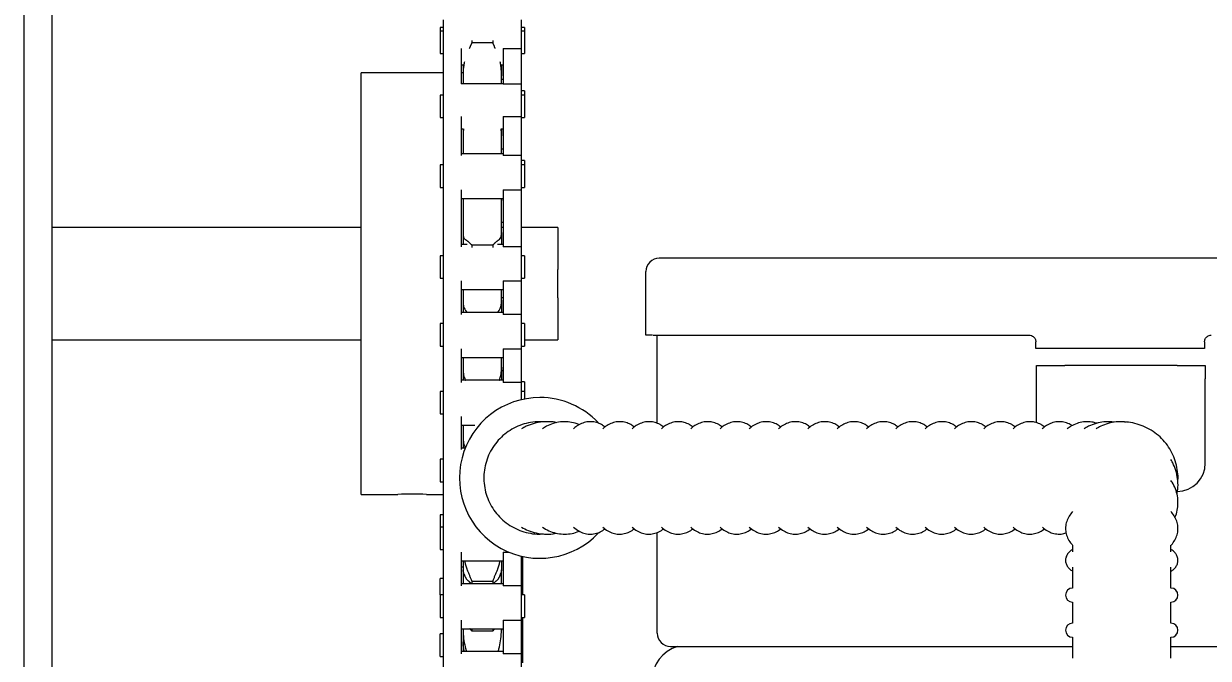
# Model space of a CAD drawing. Header units: inches. Extents: x 2.1 to 23.7, y 8.4 to 18.5.
# Drawn here: x 5.428 to 8.94, y 13.083 to 14.965 of the extents above; entities that cross this region are included whole.
import ezdxf

# ---------------------------------------------------------------- set-up
doc = ezdxf.new("R2010")
doc.units = ezdxf.units.IN
doc.header["$MEASUREMENT"] = 0
doc.header["$PDSIZE"] = -1
doc.layers.add('DIM', color=1, linetype='Continuous')
doc.styles.add('SLDTEXTSTYLE0', font='ARIAL.TTF', dxfattribs={"width": 0.7})
doc.dimstyles.new('SLDDIMSTYLE0', dxfattribs={"dimtxt": 0.15, "dimasz": 0.15, "dimexe": 0, "dimexo": 0.0625, "dimgap": 0.0375, "dimtad": 0, "dimtih": 1, "dimtoh": 1, "dimdec": 3, "dimlfac": 3, "dimrnd": 1e-09, "dimzin": 12, "dimdsep": 46, "dimtxsty": 'SLDTEXTSTYLE0', "dimsah": 1, "dimcen": 0.09, "dimadec": 0, "dimazin": 0, "dimtfac": 1, "dimtdec": 3, "dimtofl": 0, "dimtmove": 0, "dimatfit": 3, "dimfxl": 0, "dimtolj": 1, "dimtzin": 12, "dimarcsym": 0})

# ---------------------------------------------------------------- blocks, each defined once
blk = doc.blocks.new('*D11')
at = {"color": 0, "linetype": 'ByBlock', "lineweight": -2}
for p, q in [((5.5116, 17.2565), (5.5116, 18.069)), ((5.6616, 18.069), (7.6176, 18.069)), ((10.9422, 18.069), (8.9862, 18.069)), ((11.0922, 11.6122), (11.0922, 18.069))]:
    blk.add_line(p, q, dxfattribs=at)
at = {"color": 0, "linetype": 'ByBlock'}
for points in [[(5.5116, 18.069), (5.6616, 18.094), (5.6616, 18.044)], [(11.0922, 18.069), (10.9422, 18.094), (10.9422, 18.044)]]:
    blk.add_solid(points, dxfattribs=at)
at = {"layer": 'DEFPOINTS', "color": 0, "linetype": 'ByBlock'}
for p in [(5.5116, 17.194), (11.0922, 11.5497)]:
    blk.add_point(p, dxfattribs=at)
at = {"color": 0, "linetype": 'ByBlock', "insert": (8.3019, 18.069), "char_height": 0.15, "attachment_point": 5, "style": 'SLDTEXTSTYLE0'}
blk.add_mtext('16 3/4\\POVERALL LENGTH', dxfattribs=at)

msp = doc.modelspace()

# ---------------------------------------------------------------- linework, layer by layer
at = {"color": 7, "linetype": 'Continuous', "lineweight": 15}
for p, q in [((5.428224, 17.194033), (5.428224, 10.527366)), ((5.511558, 17.194033), (5.511558, 10.527366)), ((6.671558, 14.976255), (6.671558, 14.937282)), ((6.903224, 14.976246), (6.903224, 14.891168)), ((6.662391, 14.953848), (6.662391, 14.942922)), ((6.662391, 14.942922), (6.662391, 14.923435)), ((6.671558, 14.937282), (6.671558, 14.891168)), ((6.912391, 14.953848), (6.912391, 14.942922)), ((6.912391, 14.942922), (6.912391, 14.923435)), ((6.662391, 14.923435), (6.662391, 14.876255)), ((6.671558, 14.891168), (6.671558, 14.786857)), ((6.724891, 14.891168), (6.724891, 14.786857)), ((6.756641, 14.915339), (6.756641, 14.907958)), ((6.818891, 14.907958), (6.756641, 14.907958)), ((6.818891, 14.915339), (6.818891, 14.907958)), ((6.849891, 14.891168), (6.903224, 14.891168)), ((6.849891, 14.891168), (6.849891, 14.785504)), ((6.903224, 14.891168), (6.903224, 14.785504)), ((6.912391, 14.923435), (6.912391, 14.876255)), ((6.730641, 14.842922), (6.730641, 14.80999)), ((6.844891, 14.842922), (6.844891, 14.80999)), ((6.428224, 13.569033), (6.428224, 14.819033)), ((6.671558, 14.785504), (6.671558, 14.736221)), ((6.730641, 14.80999), (6.730641, 14.786857)), ((6.844891, 14.786857), (6.844891, 14.80999)), ((6.903224, 14.785504), (6.849891, 14.785504)), ((6.903224, 14.785504), (6.903224, 14.690265)), ((6.662391, 14.753524), (6.662391, 14.728206)), ((6.912391, 14.765773), (6.912391, 14.753524)), ((6.912391, 14.753524), (6.912391, 14.728206)), ((6.662391, 14.728206), (6.662391, 14.686857)), ((6.671558, 14.736221), (6.671558, 14.690265)), ((6.912391, 14.728206), (6.912391, 14.686857)), ((6.671558, 14.690265), (6.671558, 14.57461)), ((6.724891, 14.690265), (6.724891, 14.57461)), ((6.849891, 14.690265), (6.849891, 14.57461)), ((6.849891, 14.690265), (6.903224, 14.690265)), ((6.903224, 14.690265), (6.903224, 14.57461)), ((6.730641, 14.653524), (6.730641, 14.632175)), ((6.844891, 14.653524), (6.844891, 14.632175)), ((6.730641, 14.632175), (6.730641, 14.579549)), ((6.844891, 14.579549), (6.844891, 14.632175)), ((6.671558, 14.57461), (6.671558, 14.516699)), ((6.903224, 14.57461), (6.849891, 14.57461)), ((6.903224, 14.57461), (6.903224, 14.472531)), ((6.662391, 14.546216), (6.662391, 14.514791)), ((6.912391, 14.559368), (6.912391, 14.546216)), ((6.912391, 14.546216), (6.912391, 14.514791)), ((6.662391, 14.514791), (6.662391, 14.479549)), ((6.671558, 14.516699), (6.671558, 14.472531)), ((6.912391, 14.514791), (6.912391, 14.479549)), ((6.671558, 14.472531), (6.671558, 14.303633)), ((6.724891, 14.472531), (6.724891, 14.303633)), ((6.849891, 14.472531), (6.849891, 14.303633)), ((6.849891, 14.472531), (6.903224, 14.472531)), ((6.903224, 14.472531), (6.903224, 14.303633)), ((6.730641, 14.446216), (6.730641, 14.441048)), ((6.730641, 14.441048), (6.730641, 14.345752)), ((6.844891, 14.446216), (6.844891, 14.441048)), ((6.844891, 14.345752), (6.844891, 14.441048)), ((6.730641, 14.345752), (6.730641, 14.310062)), ((6.844891, 14.345752), (6.844891, 14.310062)), ((7.011558, 14.360699), (7.011558, 14.235699)), ((6.671558, 14.303633), (6.671558, 14.202347)), ((6.756641, 14.309126), (6.756641, 14.301159)), ((6.756641, 14.309126), (6.818891, 14.309126)), ((6.818891, 14.309126), (6.818891, 14.301159)), ((6.903224, 14.303633), (6.849891, 14.303633)), ((6.903224, 14.303633), (6.903224, 14.202347)), ((6.662391, 14.276729), (6.662391, 14.210062)), ((6.912391, 14.276729), (6.912391, 14.210062)), ((10.04513, 14.269699), (7.312497, 14.269699)), ((7.011558, 14.152366), (7.011558, 14.235699)), ((7.272563, 14.041433), (7.272563, 14.229766)), ((6.671558, 14.202347), (6.671558, 14.10252)), ((6.724891, 14.202347), (6.724891, 14.10252)), ((6.849891, 14.202347), (6.849891, 14.10252)), ((6.849891, 14.202347), (6.903224, 14.202347)), ((6.903224, 14.202347), (6.903224, 14.10252)), ((6.730641, 14.176729), (6.730641, 14.145649)), ((6.844891, 14.145649), (6.844891, 14.176729)), ((6.849891, 14.152366), (6.844891, 14.152366)), ((7.011558, 14.152366), (7.011558, 14.027366)), ((6.730641, 14.145649), (6.730641, 14.108949)), ((6.844891, 14.145649), (6.844891, 14.108949)), ((6.671558, 14.10252), (6.671558, 14.001233)), ((6.903224, 14.10252), (6.849891, 14.10252)), ((6.903224, 14.10252), (6.903224, 14.001233)), ((6.662391, 14.075616), (6.662391, 14.008949)), ((6.912391, 14.075616), (6.912391, 14.008949)), ((7.292497, 14.041433), (7.272563, 14.041433)), ((7.294163, 14.041433), (8.408814, 14.041433)), ((7.306091, 13.77977), (7.306091, 14.041433)), ((8.428814, 14.001499), (8.428814, 14.021433)), ((8.928814, 14.021433), (8.928814, 14.001499)), ((6.671558, 14.001233), (6.671558, 13.901407)), ((6.724891, 14.001233), (6.724891, 13.901407)), ((6.849891, 14.001233), (6.849891, 13.901407)), ((6.849891, 14.001233), (6.903224, 14.001233)), ((6.903224, 14.001233), (6.903224, 13.901407)), ((8.512147, 14.001499), (8.428814, 14.001499)), ((8.84548, 14.001499), (8.512147, 14.001499)), ((8.928814, 14.001499), (8.84548, 14.001499)), ((6.730641, 13.975616), (6.730641, 13.947017)), ((6.730641, 13.947017), (6.730641, 13.907836)), ((6.844891, 13.947017), (6.844891, 13.975616)), ((6.844891, 13.947017), (6.844891, 13.907836)), ((8.431091, 13.911633), (8.431091, 13.951499)), ((8.431091, 13.951499), (8.514424, 13.951499)), ((8.847758, 13.951499), (8.514424, 13.951499)), ((8.847758, 13.951499), (8.931091, 13.951499)), ((8.931091, 13.951499), (8.931091, 13.911633)), ((8.431091, 13.891633), (8.431091, 13.911633)), ((8.931091, 13.891633), (8.931091, 13.911633)), ((6.662391, 13.874503), (6.662391, 13.807836)), ((6.671558, 13.901407), (6.671558, 13.80012)), ((6.903224, 13.901407), (6.849891, 13.901407)), ((6.903224, 13.901407), (6.903224, 13.850019)), ((6.912391, 13.902705), (6.912391, 13.874503)), ((6.912391, 13.874503), (6.912391, 13.852012)), ((8.431091, 13.781499), (8.431091, 13.891633)), ((8.931091, 13.661633), (8.931091, 13.891633)), ((6.671558, 13.80012), (6.671558, 13.700294)), ((6.724891, 13.80012), (6.724891, 13.702547)), ((6.730641, 13.774503), (6.730641, 13.75589)), ((6.730641, 13.75589), (6.730641, 13.706723)), ((6.671558, 13.700294), (6.671558, 13.599007)), ((6.662391, 13.673389), (6.662391, 13.606723)), ((6.671558, 13.599007), (6.671558, 13.49918)), ((6.662391, 13.508507), (6.662391, 13.472276)), ((6.671558, 13.49918), (6.671558, 13.397894)), ((6.662391, 13.472276), (6.662391, 13.40561)), ((7.306091, 13.158099), (7.306091, 13.456542)), ((8.537591, 13.419021), (8.537591, 13.398865)), ((8.829257, 13.398607), (8.829257, 13.418616)), ((6.671558, 13.397894), (6.671558, 13.298067)), ((6.724891, 13.397894), (6.724891, 13.298067)), ((6.849891, 13.397894), (6.867413, 13.397894)), ((6.849891, 13.397894), (6.849891, 13.298067)), ((6.903224, 13.386313), (6.903224, 13.298067)), ((6.730641, 13.372276), (6.730641, 13.345629)), ((6.730641, 13.345629), (6.730641, 13.304496)), ((6.844891, 13.372276), (6.844891, 13.345629)), ((6.844891, 13.304496), (6.844891, 13.345629)), ((8.537591, 13.353598), (8.537591, 13.291711)), ((8.829257, 13.2916), (8.829257, 13.353453)), ((6.662391, 13.301035), (6.662391, 13.320133)), ((6.756641, 13.312117), (6.818891, 13.312117)), ((6.756641, 13.312117), (6.756641, 13.303774)), ((6.818891, 13.312117), (6.818891, 13.303774)), ((6.662391, 13.271163), (6.662391, 13.301035)), ((6.671558, 13.298067), (6.671558, 13.196781)), ((6.903224, 13.298067), (6.849891, 13.298067)), ((6.903224, 13.298067), (6.903224, 13.196781)), ((6.662391, 13.271163), (6.662391, 13.204496)), ((6.912391, 13.271163), (6.912391, 13.204496)), ((6.671558, 13.196781), (6.671558, 13.096954)), ((6.724891, 13.196781), (6.724891, 13.096954)), ((6.730641, 13.171163), (6.730641, 13.131709)), ((6.756641, 13.170923), (6.756641, 13.164156)), ((6.756641, 13.170923), (6.818891, 13.170923)), ((6.818891, 13.170923), (6.818891, 13.164156)), ((6.844891, 13.171163), (6.844891, 13.166415)), ((6.849891, 13.196781), (6.849891, 13.096954)), ((6.849891, 13.196781), (6.903224, 13.196781)), ((6.903224, 13.196781), (6.903224, 13.096954)), ((6.662391, 13.136532), (6.662391, 13.155629)), ((6.662391, 13.088962), (6.662391, 13.136532)), ((6.818891, 13.164156), (6.756641, 13.164156)), ((6.730641, 13.131709), (6.730641, 13.103383)), ((7.346024, 13.118166), (8.537591, 13.118166)), ((8.829257, 13.118166), (10.016158, 13.118166)), ((6.671558, 13.096954), (6.671558, 12.995668)), ((6.903224, 13.096954), (6.849891, 13.096954)), ((6.903224, 13.096954), (6.903224, 12.995668))]:
    msp.add_line(p, q, dxfattribs=at)
for centre, radius, start, end in [((7.312497, 14.229766), 0.039933, 90, 180), ((6.958424, 13.618166), 0.238333, 90, 316.761566), ((6.958424, 13.618166), 0.238333, 43.4383, 90), ((8.847758, 13.661633), 0.083333, 270, 0), ((6.579433, 12.944916), 0.625584, 86.074043, 93.877725), ((8.537591, 13.270797), 0.020833, 90, 270), ((8.829258, 13.270797), 0.020833, 270, 90), ((8.537591, 13.16663), 0.020833, 90, 270), ((8.829258, 13.16663), 0.020833, 270, 90), ((7.346024, 13.158099), 0.039933, 180, 270), ((7.395341, 13.017983), 0.104333, 106.214378, 180.000072)]:
    msp.add_arc(centre, radius, start, end, dxfattribs=at)
for points in [[(6.671558, 14.953848), (6.662391, 14.953848)], [(6.671558, 14.942922), (6.662391, 14.942922)], [(6.912391, 14.953848), (6.903224, 14.953848)], [(6.912391, 14.942922), (6.903224, 14.942922)], [(6.756641, 14.907958), (6.749296, 14.891876)], [(6.826235, 14.891876), (6.818891, 14.907958)], [(6.662391, 14.876255), (6.671558, 14.876255)], [(6.903224, 14.876255), (6.912391, 14.876255)], [(6.724891, 14.842922), (6.730793, 14.842922)], [(6.844739, 14.842922), (6.849891, 14.842922)], [(6.671558, 14.819033), (6.428224, 14.819033)], [(6.730641, 14.819033), (6.724891, 14.819033)], [(6.849891, 14.786857), (6.724891, 14.786857)], [(6.730752, 14.818357), (6.730641, 14.80999)], [(6.844891, 14.80999), (6.84478, 14.818357)], [(6.849891, 14.799107), (6.844891, 14.799107)], [(6.671558, 14.753524), (6.662391, 14.753524)], [(6.912391, 14.765773), (6.903224, 14.765773)], [(6.912391, 14.753524), (6.903224, 14.753524)], [(6.662391, 14.686857), (6.671558, 14.686857)], [(6.903224, 14.686857), (6.912391, 14.686857)], [(6.724891, 14.653524), (6.731385, 14.653524)], [(6.731984, 14.653524), (6.730752, 14.6399)], [(6.84478, 14.6399), (6.843576, 14.653524)], [(6.844147, 14.653524), (6.849891, 14.653524)], [(6.730752, 14.6399), (6.730641, 14.632175)], [(6.844891, 14.632175), (6.84478, 14.6399)], [(6.849891, 14.579549), (6.724891, 14.579549)], [(6.849891, 14.592701), (6.844891, 14.592701)], [(6.671558, 14.546216), (6.662391, 14.546216)], [(6.912391, 14.559368), (6.903224, 14.559368)], [(6.912391, 14.546216), (6.903224, 14.546216)], [(6.662391, 14.479549), (6.671558, 14.479549)], [(6.903224, 14.479549), (6.912391, 14.479549)], [(6.724891, 14.446216), (6.849891, 14.446216)], [(6.730752, 14.447895), (6.730641, 14.441048)], [(6.844891, 14.441048), (6.84478, 14.447895)], [(6.849891, 14.375051), (6.844891, 14.375051)], [(6.428224, 14.360699), (5.511558, 14.360699)], [(6.730641, 14.345752), (6.730752, 14.341253)], [(6.84478, 14.341253), (6.844891, 14.345752)], [(6.849891, 14.360699), (6.844891, 14.360699)], [(7.011558, 14.360699), (6.903224, 14.360699)], [(6.74258, 14.310062), (6.724891, 14.310062)], [(6.736862, 14.325492), (6.74206, 14.322153)], [(6.74206, 14.322153), (6.756641, 14.309126)], [(6.818891, 14.309126), (6.833471, 14.322153)], [(6.849891, 14.310062), (6.832952, 14.310062)], [(6.833471, 14.322153), (6.838669, 14.325492)], [(6.671558, 14.276729), (6.662391, 14.276729)], [(6.912391, 14.276729), (6.903224, 14.276729)], [(6.662391, 14.210062), (6.671558, 14.210062)], [(6.903224, 14.210062), (6.912391, 14.210062)], [(6.724891, 14.176729), (6.849891, 14.176729)], [(6.730641, 14.145649), (6.730752, 14.139889)], [(6.84478, 14.139889), (6.844891, 14.145649)], [(6.849891, 14.108949), (6.724891, 14.108949)], [(6.736862, 14.116162), (6.74206, 14.109658)], [(6.833471, 14.109658), (6.838669, 14.116162)], [(6.671558, 14.075616), (6.662391, 14.075616)], [(6.912391, 14.075616), (6.903224, 14.075616)], [(5.511558, 14.027366), (6.428224, 14.027366)], [(6.912391, 14.027366), (7.011558, 14.027366)], [(6.662391, 14.008949), (6.671558, 14.008949)], [(6.903224, 14.008949), (6.912391, 14.008949)], [(6.724891, 13.975616), (6.849891, 13.975616)], [(6.730641, 13.947017), (6.730752, 13.940171)], [(6.84478, 13.940171), (6.844891, 13.947017)], [(6.849891, 13.907836), (6.724891, 13.907836)], [(6.736862, 13.909197), (6.73761, 13.907836)], [(6.837922, 13.907836), (6.838669, 13.909197)], [(6.849891, 13.936038), (6.844891, 13.936038)], [(6.671558, 13.874503), (6.662391, 13.874503)], [(6.912391, 13.902705), (6.903224, 13.902705)], [(6.912391, 13.874503), (6.903224, 13.874503)], [(6.662391, 13.807836), (6.671558, 13.807836)], [(6.724891, 13.774503), (6.765527, 13.774503)], [(6.730641, 13.75589), (6.730752, 13.748166)], [(6.737154, 13.706723), (6.724891, 13.706723)], [(6.671558, 13.673389), (6.662391, 13.673389)], [(6.662391, 13.606723), (6.671558, 13.606723)], [(6.428224, 13.569033), (6.537127, 13.569033)], [(6.622266, 13.569033), (6.671558, 13.569033)], [(6.671558, 13.508507), (6.662391, 13.508507)], [(6.671558, 13.472276), (6.662391, 13.472276)], [(6.662391, 13.40561), (6.671558, 13.40561)], [(6.908057, 13.271163), (6.908057, 13.385215)], [(6.724891, 13.372276), (6.849891, 13.372276)], [(6.730641, 13.353466), (6.724891, 13.353466)], [(6.730752, 13.344153), (6.730641, 13.345629)], [(6.735248, 13.372276), (6.736862, 13.363888)], [(6.736862, 13.363888), (6.74206, 13.347557)], [(6.74206, 13.347557), (6.756641, 13.312117)], [(6.818891, 13.312117), (6.833471, 13.347557)], [(6.833471, 13.347557), (6.838669, 13.363888)], [(6.838669, 13.363888), (6.840302, 13.372276)], [(6.844891, 13.345629), (6.84478, 13.344153)], [(6.671558, 13.320133), (6.662391, 13.320133)], [(6.74206, 13.316506), (6.736862, 13.325851)], [(6.756641, 13.303774), (6.74206, 13.316506)], [(6.833471, 13.316506), (6.818891, 13.303774)], [(6.838669, 13.325851), (6.833471, 13.316506)], [(6.849891, 13.304496), (6.724891, 13.304496)], [(6.671558, 13.271163), (6.662391, 13.271163)], [(6.912391, 13.271163), (6.903224, 13.271163)], [(8.537591, 13.249963), (8.537591, 13.187463)], [(8.829257, 13.187463), (8.829257, 13.249963)], [(6.662391, 13.204496), (6.671558, 13.204496)], [(6.903224, 13.204496), (6.912391, 13.204496)], [(6.908057, 13.07005), (6.908057, 13.204496)], [(6.724891, 13.171163), (6.849891, 13.171163)], [(6.730697, 13.171163), (6.730752, 13.166814)], [(6.756641, 13.164156), (6.751175, 13.171163)], [(6.824356, 13.171163), (6.818891, 13.164156)], [(6.84478, 13.166814), (6.844835, 13.171163)], [(6.671558, 13.155629), (6.662391, 13.155629)], [(8.537591, 13.145797), (8.537591, 13.083297)], [(8.829257, 13.083297), (8.829257, 13.145797)], [(6.849891, 13.103383), (6.724891, 13.103383)], [(6.730752, 13.127328), (6.730641, 13.131709)], [(6.736862, 13.117016), (6.740684, 13.103383)], [(6.834848, 13.103383), (6.838669, 13.117016)], [(6.662391, 13.088962), (6.671558, 13.088962)]]:
    msp.add_open_spline(points, degree=1, dxfattribs=at)
for points, knots in [([(6.734658, 14.852407), (6.733903, 14.848652), (6.731759, 14.838004), (6.731148, 14.826078), (6.730752, 14.818357)], [0, 0, 0, 0, 0.352604, 1, 1, 1, 1]), ([(6.84478, 14.818357), (6.844401, 14.825848), (6.843799, 14.83778), (6.841667, 14.848439), (6.840874, 14.852407)], [0, 0, 0, 0, 0.62781504, 1, 1, 1, 1]), ([(6.730752, 14.341253), (6.731126, 14.337801), (6.731885, 14.330792), (6.735186, 14.327276), (6.736862, 14.325492)], [0, 0, 0, 0, 0.49243929, 1, 1, 1, 1]), ([(6.838669, 14.325492), (6.840302, 14.327213), (6.843619, 14.330709), (6.844389, 14.337702), (6.84478, 14.341253)], [0, 0, 0, 0, 0.49222606, 1, 1, 1, 1]), ([(6.730752, 14.139889), (6.731126, 14.135179), (6.731885, 14.125614), (6.735186, 14.119344), (6.736862, 14.116162)], [0, 0, 0, 0, 0.49243813, 1, 1, 1, 1]), ([(6.838669, 14.116162), (6.840302, 14.119239), (6.843619, 14.12549), (6.844389, 14.13504), (6.84478, 14.139889)], [0, 0, 0, 0, 0.49222729, 1, 1, 1, 1]), ([(8.408814, 14.041433), (8.411042, 14.041216), (8.415501, 14.040782), (8.421375, 14.037433), (8.425544, 14.032877), (8.427747, 14.028316), (8.428638, 14.024662), (8.428827, 14.021988), (8.428818, 14.021623), (8.428814, 14.021433)], [0, 0, 0, 0, 0.156883278, 0.313933511, 0.464528475, 0.594629694, 0.717352651, 0.852298594, 1, 1, 1, 1]), ([(8.928814, 14.021433), (8.928808, 14.02165), (8.928796, 14.022084), (8.929064, 14.025432), (8.930485, 14.029988), (8.933404, 14.034549), (8.937489, 14.038203), (8.942703, 14.040877), (8.946716, 14.041242), (8.948814, 14.041433)], [0, 0, 0, 0, 0.15688228, 0.31393153, 0.46452556, 0.59462362, 0.71734581, 0.85229492, 1, 1, 1, 1]), ([(6.730752, 13.940171), (6.731126, 13.934345), (6.731885, 13.922516), (6.735186, 13.913681), (6.736862, 13.909197)], [0, 0, 0, 0, 0.49243949, 1, 1, 1, 1]), ([(6.838669, 13.909197), (6.840302, 13.913537), (6.843619, 13.922353), (6.844389, 13.93417), (6.84478, 13.940171)], [0, 0, 0, 0, 0.492226783, 1, 1, 1, 1]), ([(6.958838, 13.784833), (6.953933, 13.784702), (6.940281, 13.784339), (6.918092, 13.780443), (6.893117, 13.772061), (6.869767, 13.759792), (6.848633, 13.744015), (6.83024, 13.725105), (6.815045, 13.703536), (6.803426, 13.679843), (6.795672, 13.654615), (6.791977, 13.62848), (6.792433, 13.602089), (6.797027, 13.576096), (6.805647, 13.55115), (6.818078, 13.527871), (6.834011, 13.506839), (6.853049, 13.488573), (6.874717, 13.473542), (6.89848, 13.46207), (6.923737, 13.454627), (6.947405, 13.451076), (6.962416, 13.451879), (6.968672, 13.452214)], [0, 0, 0, 0, 0.027635342, 0.076918651, 0.126237041, 0.175555612, 0.224875119, 0.274195922, 0.323518275, 0.372842363, 0.422168103, 0.47149524, 0.520823596, 0.570152629, 0.619481667, 0.668810232, 0.718137826, 0.767463997, 0.816788614, 0.866111578, 0.91543306, 0.964752962, 1, 1, 1, 1]), ([(6.980068, 13.784833), (6.975395, 13.7847), (6.962462, 13.784333), (6.941479, 13.780413), (6.920751, 13.773031), (6.908571, 13.766713), (6.903947, 13.763999)], [0, 0, 0, 0, 0.026833258, 0.074259086, 0.121711446, 0.152102726, 0.152102726, 0.152102726, 0.152102726]), ([(6.969246, 13.784321), (6.968324, 13.784445), (6.964876, 13.78491), (6.961391, 13.784865), (6.958838, 13.784833)], [0, 0, 0, 0, 0.26735532, 1, 1, 1, 1]), ([(7.031489, 13.784833), (7.027349, 13.784692), (7.016111, 13.784311), (6.997992, 13.78031), (6.98032, 13.772932), (6.969992, 13.766674), (6.966083, 13.763999)], [0, 0, 0, 0, 0.026018608, 0.070632032, 0.115293704, 0.143823832, 0.143823832, 0.143823832, 0.143823832]), ([(7.008989, 13.781987), (7.008982, 13.781989), (7.001404, 13.784145), (6.991584, 13.784643), (6.981913, 13.784802), (6.980068, 13.784833)], [0, 0, 0, 0, 0.00073451, 0.80938331, 1, 1, 1, 1]), ([(7.075191, 13.775717), (7.074666, 13.775992), (7.067561, 13.779727), (7.052794, 13.783406), (7.038535, 13.784361), (7.031489, 13.784833)], [0, 0, 0, 0, 0.03875953, 0.52503291, 1, 1, 1, 1]), ([(7.108121, 13.784833), (7.10464, 13.784666), (7.0957, 13.784239), (7.081631, 13.779992), (7.0685, 13.772669), (7.060962, 13.766608), (7.058088, 13.763999)], [0, 0, 0, 0, 0.0260594, 0.06692848, 0.108154479, 0.135166083, 0.135166083, 0.135166083, 0.135166083]), ([(7.15148, 13.76909), (7.148067, 13.771621), (7.140142, 13.777499), (7.12624, 13.782847), (7.114948, 13.784754), (7.108928, 13.784823), (7.108121, 13.784833)], [0, 0, 0, 0, 0.26220886, 0.60890588, 0.947542, 1, 1, 1, 1]), ([(7.194986, 13.784833), (7.191505, 13.784666), (7.182564, 13.784239), (7.168496, 13.779992), (7.155365, 13.772669), (7.147827, 13.766608), (7.144953, 13.763999)], [0, 0, 0, 0, 0.026059411, 0.066928993, 0.108154429, 0.135165865, 0.135165865, 0.135165865, 0.135165865]), ([(7.238345, 13.76909), (7.234932, 13.771621), (7.227007, 13.777499), (7.213105, 13.782847), (7.201813, 13.784754), (7.195793, 13.784823), (7.194986, 13.784833)], [0, 0, 0, 0, 0.262210166, 0.608906574, 0.947542091, 1, 1, 1, 1]), ([(7.281851, 13.784833), (7.27837, 13.784666), (7.26943, 13.784239), (7.255361, 13.779992), (7.24223, 13.772669), (7.234692, 13.766608), (7.231818, 13.763999)], [0, 0, 0, 0, 0.026058931, 0.066928525, 0.108153973, 0.13516559, 0.13516559, 0.13516559, 0.13516559]), ([(7.32521, 13.76909), (7.321797, 13.771621), (7.313872, 13.777499), (7.29997, 13.782847), (7.288678, 13.784754), (7.282658, 13.784823), (7.281851, 13.784833)], [0, 0, 0, 0, 0.26220775, 0.608903306, 0.947542219, 1, 1, 1, 1]), ([(7.368716, 13.784833), (7.365235, 13.784666), (7.356295, 13.784239), (7.342226, 13.779992), (7.329095, 13.772669), (7.321558, 13.766608), (7.318683, 13.763999)], [0, 0, 0, 0, 0.026059406, 0.066928495, 0.108153923, 0.135165533, 0.135165533, 0.135165533, 0.135165533]), ([(7.412075, 13.76909), (7.408663, 13.771621), (7.400737, 13.777499), (7.386835, 13.782847), (7.375543, 13.784754), (7.369523, 13.784823), (7.368716, 13.784833)], [0, 0, 0, 0, 0.26220886, 0.60890588, 0.947542, 1, 1, 1, 1]), ([(7.455581, 13.784833), (7.4521, 13.784666), (7.44316, 13.784239), (7.429091, 13.779992), (7.41596, 13.772669), (7.408423, 13.766608), (7.405548, 13.763999)], [0, 0, 0, 0, 0.026059404, 0.066928489, 0.108154388, 0.135165913, 0.135165913, 0.135165913, 0.135165913]), ([(7.498941, 13.76909), (7.495528, 13.771621), (7.487602, 13.777499), (7.4737, 13.782847), (7.462408, 13.784754), (7.456388, 13.784823), (7.455581, 13.784833)], [0, 0, 0, 0, 0.262210166, 0.608906574, 0.947542091, 1, 1, 1, 1]), ([(7.542446, 13.784833), (7.538965, 13.784666), (7.530025, 13.784239), (7.515957, 13.779992), (7.502825, 13.772669), (7.495288, 13.766608), (7.492413, 13.763999)], [0, 0, 0, 0, 0.026059408, 0.066928986, 0.108154417, 0.135166004, 0.135166004, 0.135166004, 0.135166004]), ([(7.585806, 13.76909), (7.582393, 13.771621), (7.574467, 13.777499), (7.560566, 13.782847), (7.549273, 13.784754), (7.543254, 13.784823), (7.542446, 13.784833)], [0, 0, 0, 0, 0.26220886, 0.60890588, 0.947542, 1, 1, 1, 1]), ([(7.629311, 13.784833), (7.62583, 13.784666), (7.61689, 13.784239), (7.602822, 13.779992), (7.589691, 13.772669), (7.582153, 13.766608), (7.579278, 13.763999)], [0, 0, 0, 0, 0.026059651, 0.066928523, 0.108153964, 0.135165586, 0.135165586, 0.135165586, 0.135165586]), ([(7.672671, 13.76909), (7.669258, 13.771621), (7.661332, 13.777499), (7.647431, 13.782847), (7.636139, 13.784754), (7.630119, 13.784823), (7.629311, 13.784833)], [0, 0, 0, 0, 0.26220775, 0.608903306, 0.947542219, 1, 1, 1, 1]), ([(7.716176, 13.784833), (7.712695, 13.784666), (7.703755, 13.784239), (7.689686, 13.779992), (7.676556, 13.77267), (7.669018, 13.766608), (7.666144, 13.763999)], [0, 0, 0, 0, 0.026059414, 0.066928514, 0.108154428, 0.135165594, 0.135165594, 0.135165594, 0.135165594]), ([(7.759536, 13.76909), (7.756123, 13.771621), (7.748197, 13.777499), (7.734296, 13.782847), (7.723004, 13.784754), (7.716984, 13.784823), (7.716176, 13.784833)], [0, 0, 0, 0, 0.262210166, 0.608906574, 0.947542091, 1, 1, 1, 1]), ([(7.803041, 13.784833), (7.799561, 13.784666), (7.79062, 13.784239), (7.776552, 13.779992), (7.763421, 13.772669), (7.755883, 13.766608), (7.753009, 13.763999)], [0, 0, 0, 0, 0.026059409, 0.066928503, 0.108154411, 0.135166027, 0.135166027, 0.135166027, 0.135166027]), ([(7.846401, 13.76909), (7.842988, 13.771621), (7.835063, 13.777499), (7.821161, 13.782847), (7.809869, 13.784754), (7.803849, 13.784823), (7.803041, 13.784833)], [0, 0, 0, 0, 0.26220886, 0.60890588, 0.947542, 1, 1, 1, 1]), ([(7.889907, 13.784833), (7.886426, 13.784666), (7.877485, 13.784239), (7.863417, 13.779992), (7.850286, 13.772669), (7.842748, 13.766608), (7.839874, 13.763999)], [0, 0, 0, 0, 0.026059638, 0.066928976, 0.108154397, 0.135165985, 0.135165985, 0.135165985, 0.135165985]), ([(7.933266, 13.76909), (7.929853, 13.771621), (7.921928, 13.777499), (7.908026, 13.782847), (7.896734, 13.784754), (7.890714, 13.784823), (7.889907, 13.784833)], [0, 0, 0, 0, 0.26220889, 0.60890788, 0.94754623, 1, 1, 1, 1]), ([(7.976772, 13.784833), (7.973291, 13.784666), (7.964351, 13.784239), (7.950282, 13.779992), (7.937151, 13.772669), (7.929613, 13.766608), (7.926739, 13.763999)], [0, 0, 0, 0, 0.026059417, 0.066928523, 0.108153968, 0.135165582, 0.135165582, 0.135165582, 0.135165582]), ([(8.020131, 13.76909), (8.016718, 13.771621), (8.008793, 13.777499), (7.994891, 13.782847), (7.983599, 13.784754), (7.977579, 13.784823), (7.976772, 13.784833)], [0, 0, 0, 0, 0.26220906, 0.608904, 0.94754231, 1, 1, 1, 1]), ([(8.063637, 13.784833), (8.060156, 13.784666), (8.051216, 13.784239), (8.037147, 13.779992), (8.024016, 13.772669), (8.016478, 13.766608), (8.013604, 13.763999)], [0, 0, 0, 0, 0.026059408, 0.066928498, 0.108154403, 0.135166093, 0.135166093, 0.135166093, 0.135166093]), ([(8.106996, 13.76909), (8.103583, 13.771621), (8.095658, 13.777499), (8.081756, 13.782847), (8.070464, 13.784754), (8.064444, 13.784823), (8.063637, 13.784833)], [0, 0, 0, 0, 0.26220886, 0.60890588, 0.947542, 1, 1, 1, 1]), ([(8.150502, 13.784833), (8.147021, 13.784666), (8.138081, 13.784239), (8.124012, 13.779992), (8.110881, 13.772669), (8.103343, 13.766608), (8.100469, 13.763999)], [0, 0, 0, 0, 0.026059644, 0.06692899, 0.108154419, 0.135166013, 0.135166013, 0.135166013, 0.135166013]), ([(8.193861, 13.76909), (8.190448, 13.771621), (8.182523, 13.777499), (8.168621, 13.782847), (8.157329, 13.784754), (8.151309, 13.784823), (8.150502, 13.784833)], [0, 0, 0, 0, 0.26220888, 0.60890788, 0.94754199, 1, 1, 1, 1]), ([(8.237367, 13.784833), (8.233886, 13.784666), (8.224946, 13.784239), (8.210877, 13.779992), (8.197746, 13.772669), (8.190208, 13.766608), (8.187334, 13.763999)], [0, 0, 0, 0, 0.026059408, 0.066928986, 0.108154417, 0.135166022, 0.135166022, 0.135166022, 0.135166022]), ([(8.280727, 13.76909), (8.277314, 13.771621), (8.269388, 13.777499), (8.255486, 13.782847), (8.244195, 13.784754), (8.238174, 13.784823), (8.237367, 13.784833)], [0, 0, 0, 0, 0.262210167, 0.608906577, 0.947546324, 1, 1, 1, 1]), ([(8.324232, 13.784833), (8.320751, 13.784666), (8.311811, 13.784239), (8.297742, 13.779992), (8.284611, 13.772669), (8.277074, 13.766608), (8.274199, 13.763999)], [0, 0, 0, 0, 0.026059411, 0.066928508, 0.108153943, 0.135165559, 0.135165559, 0.135165559, 0.135165559]), ([(8.367591, 13.76909), (8.364179, 13.771621), (8.356253, 13.777499), (8.342351, 13.782847), (8.331059, 13.784754), (8.325039, 13.784823), (8.324232, 13.784833)], [0, 0, 0, 0, 0.26220884, 0.60890167, 0.947542, 1, 1, 1, 1]), ([(8.411097, 13.784833), (8.407616, 13.784666), (8.398676, 13.784239), (8.384607, 13.779992), (8.371476, 13.772669), (8.363939, 13.766608), (8.361064, 13.763999)], [0, 0, 0, 0, 0.026059637, 0.066928718, 0.108154612, 0.135166161, 0.135166161, 0.135166161, 0.135166161]), ([(8.454457, 13.76909), (8.451044, 13.771621), (8.443118, 13.777499), (8.429216, 13.782847), (8.417924, 13.784754), (8.411905, 13.784823), (8.411097, 13.784833)], [0, 0, 0, 0, 0.26220888, 0.60890788, 0.94754199, 1, 1, 1, 1]), ([(8.497962, 13.784833), (8.494481, 13.784666), (8.485541, 13.784239), (8.471473, 13.779992), (8.458341, 13.772669), (8.450804, 13.766608), (8.447929, 13.763999)], [0, 0, 0, 0, 0.027868822, 0.071576146, 0.115664031, 0.144551147, 0.144551147, 0.144551147, 0.144551147]), ([(8.536023, 13.772719), (8.534334, 13.773937), (8.528103, 13.778432), (8.516054, 13.782779), (8.50479, 13.784756), (8.49877, 13.784824), (8.497962, 13.784833)], [0, 0, 0, 0, 0.14877548, 0.54877623, 0.93947672, 1, 1, 1, 1]), ([(8.581486, 13.784833), (8.577621, 13.784685), (8.567292, 13.784292), (8.550738, 13.780222), (8.53478, 13.772853), (8.525499, 13.766649), (8.521987, 13.763999)], [0, 0, 0, 0, 0.034862801, 0.093156051, 0.151593809, 0.189039916, 0.189039916, 0.189039916, 0.189039916]), ([(8.644043, 13.784833), (8.639559, 13.784698), (8.62722, 13.784327), (8.607234, 13.780383), (8.587562, 13.773002), (8.576019, 13.7667), (8.571643, 13.763999)], [0, 0, 0, 0, 0.041659459, 0.114639814, 0.18766075, 0.234353283, 0.234353283, 0.234353283, 0.234353283]), ([(8.609005, 13.780058), (8.605626, 13.781231), (8.596675, 13.784337), (8.587313, 13.784642), (8.581486, 13.784833)], [0, 0, 0, 0, 0.37753384, 1, 1, 1, 1]), ([(8.679782, 13.784833), (8.675298, 13.784698), (8.662958, 13.784327), (8.642973, 13.780383), (8.6233, 13.773002), (8.611758, 13.7667), (8.607381, 13.763999)], [0, 0, 0, 0, 0.041659459, 0.114639814, 0.18766075, 0.234353283, 0.234353283, 0.234353283, 0.234353283]), ([(8.65948, 13.783475), (8.655633, 13.784051), (8.650504, 13.784818), (8.645334, 13.78483), (8.644043, 13.784833)], [0, 0, 0, 0, 0.75021966, 1, 1, 1, 1]), ([(8.695219, 13.783475), (8.691371, 13.784051), (8.686242, 13.784818), (8.681073, 13.78483), (8.679782, 13.784833)], [0, 0, 0, 0, 0.75021966, 1, 1, 1, 1]), ([(8.849318, 13.605372), (8.849536, 13.606963), (8.850937, 13.617231), (8.8495, 13.636493), (8.844778, 13.662346), (8.835673, 13.687129), (8.82288, 13.710176), (8.806592, 13.730926), (8.787248, 13.748861), (8.76532, 13.763533), (8.741355, 13.774589), (8.716391, 13.781583), (8.696833, 13.784033), (8.685975, 13.784188), (8.683424, 13.784224)], [0, 0, 0, 0, 0.01759734, 0.11353715, 0.20947608, 0.3054145, 0.40135399, 0.49729532, 0.59323936, 0.68918706, 0.7851364, 0.88109021, 0.97205968, 1, 1, 1, 1]), ([(6.730752, 13.739058), (6.731126, 13.733232), (6.731885, 13.721403), (6.735186, 13.712568), (6.736862, 13.708084)], [0, 0, 0, 0, 0.49243949, 1, 1, 1, 1]), ([(8.847251, 13.568493), (8.848415, 13.575917), (8.850862, 13.591534), (8.849479, 13.61568), (8.844291, 13.640051), (8.836776, 13.658915), (8.831084, 13.669444), (8.829258, 13.672557)], [0, 0, 0, 0, 0.081486347, 0.171395113, 0.261248473, 0.351103499, 0.38984777, 0.38984777, 0.38984777, 0.38984777]), ([(8.841103, 13.501229), (8.841116, 13.501253), (8.844643, 13.507835), (8.848103, 13.522166), (8.850861, 13.543543), (8.848935, 13.564994), (8.843045, 13.585766), (8.835595, 13.600695), (8.830434, 13.608643), (8.829258, 13.610362)], [0, 0, 0, 0, 0.000302481, 0.08345207, 0.165742451, 0.247445277, 0.328945963, 0.410645579, 0.433571215, 0.433571215, 0.433571215, 0.433571215]), ([(8.537591, 13.518247), (8.533591, 13.513847), (8.52667, 13.504661), (8.51945, 13.489223), (8.516174, 13.472727), (8.517219, 13.455892), (8.522496, 13.440032), (8.529375, 13.427628), (8.535544, 13.421165), (8.537591, 13.419021)], [0.532966722, 0.532966722, 0.532966722, 0.532966722, 0.604930738, 0.674859712, 0.749630569, 0.821590389, 0.892539756, 0.96435222, 1, 1, 1, 1]), ([(8.829257, 13.418616), (8.829694, 13.41902), (8.83463, 13.423589), (8.840964, 13.433742), (8.848016, 13.449169), (8.850758, 13.465713), (8.849247, 13.482441), (8.843691, 13.498261), (8.836336, 13.509983), (8.830943, 13.516393), (8.829258, 13.518248)], [0, 0, 0, 0, 0.007015098, 0.079362696, 0.148891754, 0.223166205, 0.294813495, 0.365632128, 0.437548608, 0.467844426, 0.467844426, 0.467844426, 0.467844426]), ([(6.903951, 13.472333), (6.910418, 13.468542), (6.924676, 13.461526), (6.947771, 13.454299), (6.972479, 13.451158), (6.992394, 13.451202), (7.003607, 13.453712), (7.006725, 13.45441)], [0.796530679, 0.796530679, 0.796530679, 0.796530679, 0.839034212, 0.886671428, 0.934222158, 0.981709883, 1, 1, 1, 1]), ([(6.966086, 13.472333), (6.972111, 13.468211), (6.984953, 13.460953), (7.005559, 13.453879), (7.027074, 13.450836), (7.048465, 13.452313), (7.064485, 13.455701), (7.072776, 13.459742), (7.074526, 13.460595)], [0.763991614, 0.763991614, 0.763991614, 0.763991614, 0.807964998, 0.853555249, 0.898666723, 0.943429194, 0.988055618, 1, 1, 1, 1]), ([(7.058091, 13.472333), (7.062918, 13.467954), (7.072604, 13.460805), (7.088636, 13.453735), (7.105173, 13.45082), (7.12193, 13.452313), (7.13782, 13.457586), (7.147258, 13.464005), (7.151981, 13.467217)], [0.748543642, 0.748543642, 0.748543642, 0.748543642, 0.793888045, 0.834009631, 0.876873964, 0.918217653, 0.95906763, 1, 1, 1, 1]), ([(7.144956, 13.472333), (7.149783, 13.467954), (7.159469, 13.460805), (7.175501, 13.453735), (7.192038, 13.45082), (7.208795, 13.452313), (7.224685, 13.457586), (7.234123, 13.464005), (7.238846, 13.467217)], [0.748544108, 0.748544108, 0.748544108, 0.748544108, 0.793888426, 0.83401025, 0.876874368, 0.918218311, 0.959067822, 1, 1, 1, 1]), ([(7.231821, 13.472333), (7.236648, 13.467954), (7.246334, 13.460805), (7.262366, 13.453735), (7.278903, 13.45082), (7.295661, 13.452313), (7.31155, 13.457586), (7.320988, 13.464005), (7.325711, 13.467217)], [0.748544018, 0.748544018, 0.748544018, 0.748544018, 0.793888345, 0.834009479, 0.876874331, 0.918218286, 0.959067809, 1, 1, 1, 1]), ([(7.318686, 13.472333), (7.323513, 13.467954), (7.333199, 13.460805), (7.349231, 13.453735), (7.365768, 13.45082), (7.382526, 13.452313), (7.398415, 13.457586), (7.407853, 13.464005), (7.412576, 13.467217)], [0.748544171, 0.748544171, 0.748544171, 0.748544171, 0.793888476, 0.834009591, 0.876873935, 0.918217634, 0.95906762, 1, 1, 1, 1]), ([(7.405551, 13.472333), (7.410378, 13.467954), (7.420064, 13.460805), (7.436096, 13.453735), (7.452633, 13.45082), (7.469391, 13.452313), (7.48528, 13.457586), (7.494718, 13.464005), (7.499441, 13.467217)], [0.748543697, 0.748543697, 0.748543697, 0.748543697, 0.793888001, 0.834009813, 0.876873919, 0.91821785, 0.959067833, 1, 1, 1, 1]), ([(7.492416, 13.472333), (7.497243, 13.467954), (7.506929, 13.460805), (7.522961, 13.453735), (7.539499, 13.45082), (7.556256, 13.452313), (7.572146, 13.457586), (7.581583, 13.464005), (7.586307, 13.467217)], [0.748544137, 0.748544137, 0.748544137, 0.748544137, 0.793888446, 0.834010044, 0.876874391, 0.918218093, 0.959067826, 1, 1, 1, 1]), ([(7.579281, 13.472333), (7.584109, 13.467954), (7.593794, 13.460805), (7.609827, 13.453735), (7.626363, 13.45082), (7.643121, 13.452313), (7.659011, 13.457586), (7.668448, 13.464005), (7.673172, 13.467217)], [0.748544095, 0.748544095, 0.748544095, 0.748544095, 0.793888414, 0.834009541, 0.876874385, 0.918217609, 0.959067608, 1, 1, 1, 1]), ([(7.666146, 13.472333), (7.670973, 13.467954), (7.680659, 13.460805), (7.696692, 13.453735), (7.713229, 13.45082), (7.729986, 13.452313), (7.745876, 13.457586), (7.755313, 13.464005), (7.760037, 13.467217)], [0.748544083, 0.748544083, 0.748544083, 0.748544083, 0.793888405, 0.834009752, 0.876873874, 0.91821782, 0.959067818, 1, 1, 1, 1]), ([(7.753011, 13.472333), (7.757839, 13.467954), (7.767525, 13.460805), (7.783557, 13.453735), (7.800094, 13.45082), (7.816851, 13.452313), (7.832741, 13.457586), (7.842178, 13.464005), (7.846902, 13.467217)], [0.74854413, 0.74854413, 0.74854413, 0.74854413, 0.793888438, 0.834010038, 0.876874386, 0.91821809, 0.959067825, 1, 1, 1, 1]), ([(7.839876, 13.472333), (7.844704, 13.467954), (7.85439, 13.460805), (7.870422, 13.453735), (7.886959, 13.45082), (7.903716, 13.452313), (7.919606, 13.457586), (7.929044, 13.464005), (7.933767, 13.467217)], [0.748544015, 0.748544015, 0.748544015, 0.748544015, 0.793888515, 0.834010103, 0.876874439, 0.918218131, 0.959067627, 1, 1, 1, 1]), ([(7.926742, 13.472333), (7.931569, 13.467954), (7.941255, 13.460805), (7.957287, 13.453735), (7.973824, 13.45082), (7.990582, 13.452313), (8.006471, 13.457586), (8.015909, 13.464005), (8.020632, 13.467217)], [0.748544052, 0.748544052, 0.748544052, 0.748544052, 0.793888379, 0.834009731, 0.876874346, 0.918217809, 0.959067813, 1, 1, 1, 1]), ([(8.013607, 13.472333), (8.018434, 13.467954), (8.02812, 13.460805), (8.044152, 13.453735), (8.060689, 13.45082), (8.077446, 13.452313), (8.093336, 13.457586), (8.102774, 13.464005), (8.107497, 13.467217)], [0.748543678, 0.748543678, 0.748543678, 0.748543678, 0.793888449, 0.834009566, 0.876873912, 0.918217612, 0.959067828, 1, 1, 1, 1]), ([(8.100472, 13.472333), (8.105299, 13.467954), (8.114985, 13.460805), (8.131017, 13.453735), (8.147554, 13.45082), (8.164311, 13.452313), (8.180201, 13.457586), (8.189639, 13.464005), (8.194362, 13.467217)], [0.748544171, 0.748544171, 0.748544171, 0.748544171, 0.793888681, 0.834010277, 0.876874623, 0.918218323, 0.959067828, 1, 1, 1, 1]), ([(8.187337, 13.472333), (8.192164, 13.467954), (8.20185, 13.460805), (8.217882, 13.453735), (8.234419, 13.45082), (8.251177, 13.452313), (8.267066, 13.457586), (8.276504, 13.464005), (8.281227, 13.467217)], [0.748544136, 0.748544136, 0.748544136, 0.748544136, 0.79388845, 0.834010269, 0.876874382, 0.91821832, 0.959067826, 1, 1, 1, 1]), ([(8.274202, 13.472333), (8.279029, 13.467954), (8.288715, 13.460805), (8.304747, 13.453735), (8.321284, 13.45082), (8.338042, 13.452313), (8.353931, 13.457586), (8.363369, 13.464005), (8.368093, 13.467217)], [0.748544109, 0.748544109, 0.748544109, 0.748544109, 0.793888422, 0.834009544, 0.876874383, 0.918217601, 0.959067822, 1, 1, 1, 1]), ([(8.361067, 13.472333), (8.365894, 13.467954), (8.37558, 13.460805), (8.391612, 13.453735), (8.40815, 13.45082), (8.424907, 13.452313), (8.440796, 13.457586), (8.450234, 13.464005), (8.454957, 13.467217)], [0.748543753, 0.748543753, 0.748543753, 0.748543753, 0.793888249, 0.834009835, 0.87687417, 0.91821786, 0.959067838, 1, 1, 1, 1]), ([(8.447932, 13.472333), (8.452759, 13.467956), (8.462442, 13.460817), (8.478489, 13.453695), (8.494971, 13.450982), (8.508675, 13.451591), (8.516051, 13.454365), (8.518188, 13.455169)], [0.80051922, 0.80051922, 0.80051922, 0.80051922, 0.849011387, 0.891919033, 0.93775938, 0.981974002, 1, 1, 1, 1]), ([(8.537591, 13.406413), (8.535068, 13.404798), (8.529645, 13.400817), (8.522684, 13.393437), (8.517598, 13.383447), (8.516119, 13.372128), (8.51875, 13.36118), (8.524615, 13.352022), (8.530862, 13.345722), (8.535833, 13.342749), (8.537591, 13.341698)], [0.7863517, 0.7863517, 0.7863517, 0.7863517, 0.81080818, 0.842303061, 0.870335678, 0.897356126, 0.925644116, 0.953227735, 0.983456863, 1, 1, 1, 1]), ([(8.829257, 13.341713), (8.832133, 13.343577), (8.83816, 13.347485), (8.844965, 13.355539), (8.84967, 13.365681), (8.850611, 13.377043), (8.847519, 13.387764), (8.841431, 13.396747), (8.835042, 13.402482), (8.830636, 13.405525), (8.829258, 13.406409)], [0, 0, 0, 0, 0.028088989, 0.058886689, 0.086684953, 0.11370247, 0.141790138, 0.169492527, 0.200293673, 0.213660261, 0.213660261, 0.213660261, 0.213660261]), ([(6.736862, 13.325851), (6.73523, 13.329648), (6.731913, 13.337364), (6.731143, 13.341867), (6.730752, 13.344153)], [0, 0, 0, 0, 0.49222692, 1, 1, 1, 1]), ([(6.84478, 13.344153), (6.844406, 13.341945), (6.843647, 13.337462), (6.840345, 13.32976), (6.838669, 13.325851)], [0, 0, 0, 0, 0.49243915, 1, 1, 1, 1]), ([(6.730752, 13.166814), (6.731126, 13.15854), (6.731885, 13.141738), (6.735186, 13.12534), (6.736862, 13.117016)], [0, 0, 0, 0, 0.49243948, 1, 1, 1, 1]), ([(6.838669, 13.117016), (6.840302, 13.125084), (6.843619, 13.141475), (6.844389, 13.15828), (6.84478, 13.166814)], [0, 0, 0, 0, 0.49222804, 1, 1, 1, 1]), ([(6.734636, 13.103383), (6.733888, 13.106244), (6.73153, 13.115255), (6.731068, 13.122431), (6.730752, 13.127328)], [0, 0, 0, 0, 0.31751969, 1, 1, 1, 1])]:
    msp.add_open_spline(points, degree=3, knots=knots, dxfattribs=at)

# ---------------------------------------------------------------- dimensions: what is measured, and where the dimension line sits
at = {"layer": 'DIM'}
dim = msp.add_linear_dim(base=(5.511558, 18.069033), p1=(11.092224, 11.549699), p2=(5.511558, 17.194033), text='<>\\POVERALL LENGTH', dimstyle='SLDDIMSTYLE0', override={"dimdec": 4, "dimlunit": 5, "dimfrac": 2}, dxfattribs=at)
dim.commit()
dim.dimension.update_dxf_attribs({"geometry": '*D11', "text_midpoint": (8.301891, 18.069033)})

doc.saveas('drawing.dxf')
